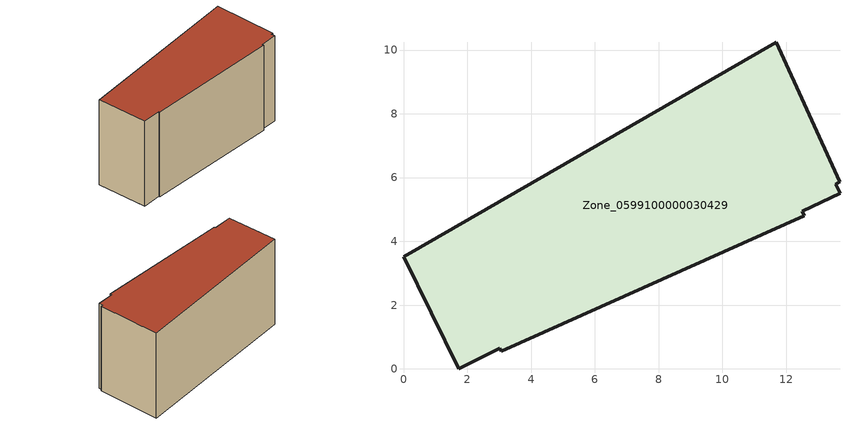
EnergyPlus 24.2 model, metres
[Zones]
Zone_0599100000030429
 floor ground (C_G): 3.07,0.56 3.02,0.65 1.73,0 0,3.52 11.69,10.25 13.69,5.87 13.55,5.79 13.69,5.5 12.5,4.94 12.56,4.8 z0
 wall outside (C_F): 13.69,5.87 11.69,10.25 0,3.52 1.73,0 3.02,0.65 3.07,0.56 12.56,4.8 12.5,4.94 13.69,5.5 13.55,5.79 13.69,5.87 z0:6.81
 roof outside (C_R): 13.69,5.5 13.55,5.79 13.69,5.87 11.69,10.25 0,3.52 1.73,0 3.02,0.65 3.07,0.56 12.56,4.8 12.5,4.94 z6.81
[BUILDING]
Pand.0599100000030429: North Axis=0; Terrain=City; Loads Convergence Tolerance Value=0.04; Temperature Convergence Tolerance Value=0.4; Solar Distribution=FullExterior; Maximum Number of Warmup Days=25; Minimum Number of Warmup Days=1
[Site:Location]
Rotterdam.The.Hague.AP_ZH_NLD Design_Conditions: Latitude=51.96; Longitude=4.45; Time Zone=1; Elevation=-4.5
[SITE:GROUNDTEMPERATURE:BUILDINGSURFACE]
18, 18, 18, 18, 18, 18, 18, 18, 18, 18, 18, 18
[MATERIAL] Thermal Absorptance=0.9; Solar Absorptance=0.7; Visible Absorptance=0.7
Name | Roughness | Thickness | Conductivity | Density | Specific Heat
G.TI.1946 | MediumSmooth | 0.15 | 1 | 540 | 1210
F.TI.1946 | Rough | 0.3 | 0.857143 | 1920 | 840
R.TI.1946 | MediumRough | 0.2 | 0.1 | 1500 | 1000
[CONSTRUCTION]
C_G: G.TI.1946
C_F: F.TI.1946
C_R: R.TI.1946
[ZONE]
Zone_0599100000030429: Type=1; Multiplier=1; Ceiling Height=Autocalculate; Volume=Autocalculate; Floor Area=autocalculate; Part of Total Floor Area=Yes
[ZONEINFILTRATION:DESIGNFLOWRATE]
Infil_Zone_0599100000030429: Zone or ZoneList or Space or SpaceList=Zone_0599100000030429; Schedule=AlwaysOn; Design Flow Rate Calculation Method=Flow/Area; Flow Rate per Floor Area=0.003; Constant Term Coefficient=1; Temperature Term Coefficient=0; Velocity Term Coefficient=0; Velocity Squared Term Coefficient=0
[HVACTEMPLATE:ZONE:IDEALLOADSAIRSYSTEM]
Zone_0599100000030429: Maximum Heating Supply Air Temperature=50; Minimum Cooling Supply Air Temperature=13; Maximum Heating Supply Air Humidity Ratio=0.0156; Minimum Cooling Supply Air Humidity Ratio=0.0077; Heating Limit=NoLimit; Cooling Limit=NoLimit; Dehumidification Control Type=ConstantSensibleHeatRatio; Cooling Sensible Heat Ratio=0.7; Dehumidification Setpoint=60; Humidification Control Type=None; Humidification Setpoint=30; Outdoor Air Method=None; Outdoor Air Flow Rate per Person=0.00944; Outdoor Air Flow Rate per Zone Floor Area=0; Outdoor Air Flow Rate per Zone=0; Demand Controlled Ventilation Type=None; Outdoor Air Economizer Type=NoEconomizer; Heat Recovery Type=None; Sensible Heat Recovery Effectiveness=0.7; Latent Heat Recovery Effectiveness=0.65
[ZONECONTROL:THERMOSTAT]
ThermostatControl_Zone_0599100000030429: Zone or ZoneList=Zone_0599100000030429; Control Type Schedule=DualSetpointControlType; Control 1=Thermostat_Zone_0599100000030429; Temperature Difference Between Cutout And Setpoint=0
[THERMOSTATSETPOINT:DUALSETPOINT]
Thermostat_Zone_0599100000030429: Heating Setpoint Temperature Schedule=HeatingSetpoint_Zone_0599100000030429; Cooling Setpoint Temperature Schedule=CoolingSetpoint_Zone_0599100000030429
[SCHEDULE:COMPACT]
HeatingSetpoint_Zone_0599100000030429: Through: 12/31, For: AllDays, Until: 24:00, 21
CoolingSetpoint_Zone_0599100000030429: Through: 12/31, For: AllDays, Until: 24:00, 24
DualSetpointControlType: Through: 12/31, For: AllDays, Until: 24:00, 4
AlwaysOn: Through: 12/31, For: AllDays, Until: 24:00, 1
